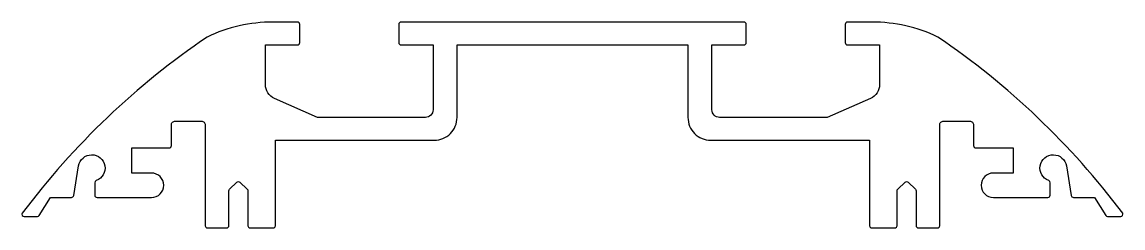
# Model space of a CAD drawing. Extents: x 286 to 430, y 216 to 243.
import ezdxf

# ---------------------------------------------------------------- set-up
doc = ezdxf.new("R2010")
doc.units = 0
doc.layers.add('ANA', color=220, linetype='CONTINUOUS')

msp = doc.modelspace()

# ---------------------------------------------------------------- linework, layer by layer
at = {"layer": 'ANA', "color": 0}
msp.add_lwpolyline([(318.62, 215.81, 0.414214), (318.92, 216.11), (318.92, 227.31), (339.77, 227.31, 0.414214), (342.77, 230.31), (342.77, 239.81), (373.07, 239.81), (373.07, 230.31, 0.414214), (376.07, 227.31), (396.92, 227.31), (396.92, 216.11, 0.414214), (397.22, 215.81), (400.22, 215.81, 0.414214), (400.52, 216.11), (400.52, 220.68, -0.204221), (400.62, 220.9), (401.57, 221.81, -0.40231), (401.98, 221.81), (402.93, 220.9, -0.204221), (403.02, 220.68), (403.02, 216.11, 0.414214), (403.32, 215.81), (405.82, 215.81, 0.414214), (406.12, 216.11), (406.12, 229.31, -0.414214), (406.62, 229.81), (410.07, 229.81, -0.414214), (410.57, 229.31), (410.57, 226.61, 0.414214), (410.87, 226.31), (415.77, 226.31), (415.77, 223.01), (413.17, 223.01, 1), (413.17, 219.81), (420.32, 219.81, 0.414214), (420.62, 220.11), (420.62, 221.74, 0.315462), (420.43, 222.02, -1.745831), (422.75, 223.94), (423.38, 220.06, 0.367685), (423.68, 219.81), (426.42, 219.81), (427.91, 217.45, 0.257918), (428.16, 217.31), (429.88, 217.31, 0.565401), (430.14, 217.75, 0.082581), (405.87, 240.85, 0.112059), (397.24, 242.81), (394.02, 242.81, 0.414214), (393.72, 242.51), (393.72, 240.11, 0.414214), (394.02, 239.81), (398.22, 239.81), (398.22, 234.62, -0.297869), (397.03, 232.79), (391.37, 230.31), (377.22, 230.31, -0.414214), (376.22, 231.31), (376.22, 239.81), (380.42, 239.81, 0.414214), (380.72, 240.11), (380.72, 242.51, 0.414214), (380.42, 242.81), (335.42, 242.81, 0.414214), (335.12, 242.51), (335.12, 240.11, 0.414214), (335.42, 239.81), (339.62, 239.81), (339.62, 231.31, -0.414214), (338.62, 230.31), (324.47, 230.31), (318.82, 232.79, -0.297869), (317.62, 234.62), (317.62, 239.81), (321.82, 239.81, 0.414214), (322.12, 240.11), (322.12, 242.51, 0.414214), (321.82, 242.81), (318.61, 242.81, 0.112059), (309.98, 240.85, 0.082581), (285.7, 217.75, 0.565401), (285.97, 217.31), (287.69, 217.31, 0.257918), (287.94, 217.45), (289.42, 219.81), (292.17, 219.81, 0.367685), (292.46, 220.06), (293.1, 223.94, -1.745831), (295.42, 222.02, 0.315462), (295.22, 221.74), (295.22, 220.11, 0.414214), (295.52, 219.81), (302.67, 219.81, 1), (302.67, 223.01), (300.07, 223.01), (300.07, 226.31), (304.97, 226.31, 0.414214), (305.27, 226.61), (305.27, 229.31, -0.414214), (305.77, 229.81), (309.22, 229.81, -0.414214), (309.72, 229.31), (309.72, 216.11, 0.414214), (310.02, 215.81), (312.52, 215.81, 0.414214), (312.82, 216.11), (312.82, 220.68, -0.204221), (312.92, 220.9), (313.87, 221.81, -0.40231), (314.28, 221.81), (315.23, 220.9, -0.204221), (315.32, 220.68), (315.32, 216.11, 0.414214), (315.62, 215.81)], format="xyb", close=True, dxfattribs=at)

doc.saveas('drawing.dxf')
